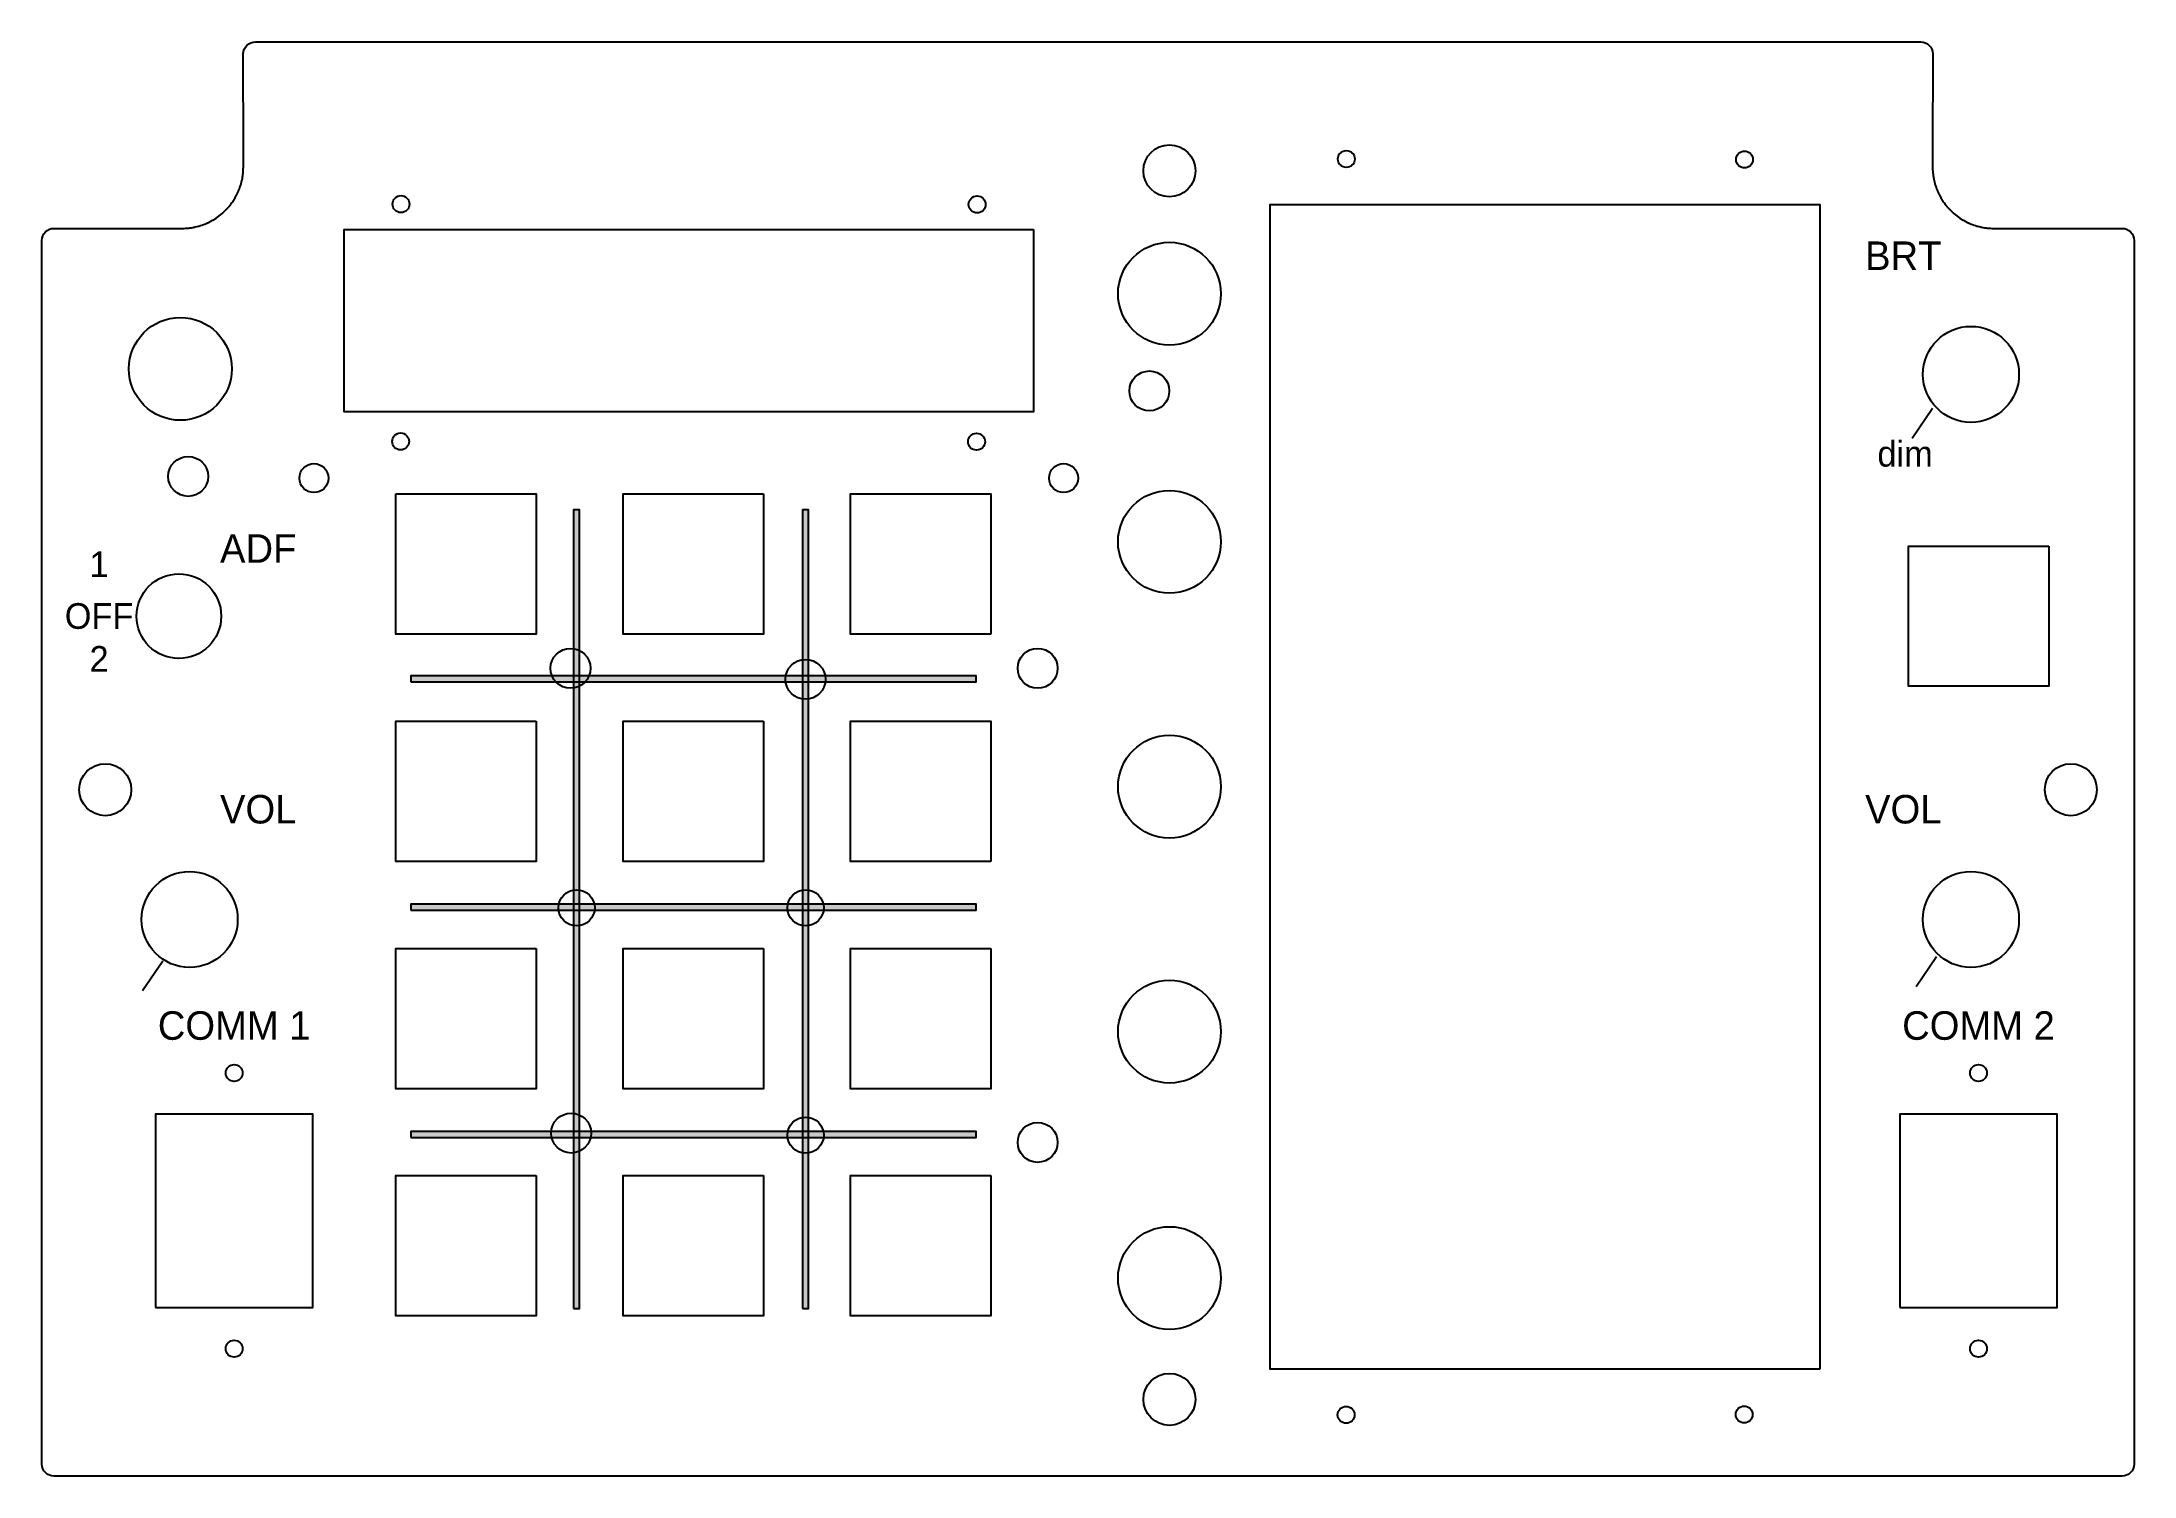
# Model space of a CAD drawing. Extents: x 62 to 235, y 48 to 167.
import ezdxf

# ---------------------------------------------------------------- set-up
doc = ezdxf.new("R2010")
doc.units = 0
doc.header["$MEASUREMENT"] = 0
doc.layers.add('TEXT', color=7, linetype='CONTINUOUS')
doc.layers.add('VISIBLE', color=7, linetype='CONTINUOUS')
doc.styles.get("Standard").update_dxf_attribs({"font": 'txt.shx'})

msp = doc.modelspace()

# ---------------------------------------------------------------- hatches: boundary and pattern name
at = {"layer": 'TEXT'}
for points in [[(105.95, 61.77), (106.45, 61.77), (106.45, 127.82), (105.95, 127.82)], [(124.9, 61.77), (125.4, 61.77), (125.4, 127.82), (124.9, 127.82)], [(92.5, 113.6), (139.25, 113.6), (139.25, 114.1), (92.5, 114.1)], [(92.5, 94.7), (139.25, 94.7), (139.25, 95.2), (92.5, 95.2)], [(92.5, 75.9), (139.25, 75.9), (139.25, 76.4), (92.5, 76.4)]]:
    msp.add_hatch(color=7, dxfattribs=at).paths.add_polyline_path(points)

# ---------------------------------------------------------------- linework, layer by layer
at = {"layer": 'TEXT', "linetype": 'CONTINUOUS'}
for p, q in [((216.67, 133.73), (218.35, 136.22)), ((70.3, 88.05), (71.98, 90.53)), ((217, 88.4), (218.68, 90.88))]:
    msp.add_line(p, q, dxfattribs=at)
for points in [[(105.95, 61.77), (106.45, 61.77), (106.45, 127.82), (105.95, 127.82)], [(124.9, 61.77), (125.4, 61.77), (125.4, 127.82), (124.9, 127.82)], [(92.5, 113.6), (139.25, 113.6), (139.25, 114.1), (92.5, 114.1)], [(92.5, 94.7), (139.25, 94.7), (139.25, 95.2), (92.5, 95.2)], [(92.5, 75.9), (139.25, 75.9), (139.25, 76.4), (92.5, 76.4)]]:
    msp.add_lwpolyline(points, close=True, dxfattribs=at)
at = {"layer": 'VISIBLE', "color": 2, "linetype": 'CONTINUOUS'}
msp.add_lwpolyline([(78.65, 161.52), (78.65, 165.52, -0.414214), (79.65, 166.52), (217.37, 166.52, -0.414214), (218.37, 165.52), (218.37, 161.53, -0.414214), (218.37, 161.52, 0.414211), (218.36, 161.51), (218.36, 156.17, 0.003852), (218.36, 156.16), (218.36, 156.03, 0.0077), (218.36, 155.99), (218.36, 155.87, 0.0077), (218.37, 155.84), (218.38, 155.71, 0.0077), (218.38, 155.68), (218.39, 155.56, 0.0077), (218.4, 155.53), (218.41, 155.4, 0.0077), (218.42, 155.37), (218.44, 155.25, 0.0077), (218.45, 155.22), (218.47, 155.09, 0.0077), (218.48, 155.06), (218.51, 154.94, 0.0077), (218.51, 154.91), (218.55, 154.79, 0.0077), (218.55, 154.76), (218.59, 154.64, 0.0077), (218.6, 154.61), (218.64, 154.49, 0.0077), (218.65, 154.46), (218.69, 154.35, 0.0077), (218.7, 154.32), (218.75, 154.2, 0.0077), (218.76, 154.17), (218.81, 154.06, 0.0077), (218.83, 154.03), (218.88, 153.92, 0.0077), (218.9, 153.89), (218.95, 153.78, 0.0077), (218.97, 153.75), (219.03, 153.64, 0.0077), (219.04, 153.61), (219.11, 153.51, 0.0077), (219.12, 153.48), (219.19, 153.37, 0.0077), (219.21, 153.35), (219.28, 153.24, 0.0077), (219.3, 153.22), (219.37, 153.12, 0.0077), (219.39, 153.09), (219.47, 152.99, 0.0077), (219.49, 152.97), (219.57, 152.87, 0.0077), (219.59, 152.85), (219.67, 152.76, 0.0077), (219.69, 152.73), (219.78, 152.64, 0.0077), (219.8, 152.62), (219.89, 152.53, 0.0077), (219.91, 152.51), (220, 152.42, 0.0077), (220.02, 152.4), (220.12, 152.32, 0.0077), (220.14, 152.3), (220.24, 152.22, 0.0077), (220.26, 152.2), (220.36, 152.12, 0.0077), (220.39, 152.1), (220.49, 152.03, 0.0077), (220.51, 152.01), (220.62, 151.94, 0.0077), (220.64, 151.92), (220.75, 151.86, 0.0077), (220.77, 151.84), (220.88, 151.77, 0.0077), (220.91, 151.76), (221.02, 151.7, 0.0077), (221.05, 151.68), (221.16, 151.63, 0.0077), (221.19, 151.61), (221.3, 151.56, 0.0077), (221.33, 151.54), (221.44, 151.49, 0.0077), (221.47, 151.48), (221.59, 151.43, 0.0077), (221.61, 151.42), (221.73, 151.38, 0.0077), (221.76, 151.37), (221.88, 151.33, 0.0077), (221.91, 151.32), (222.03, 151.28, 0.0077), (222.06, 151.28), (222.18, 151.24, 0.0077), (222.21, 151.24), (222.33, 151.21, 0.0077), (222.36, 151.2), (222.49, 151.18, 0.0077), (222.52, 151.17), (222.64, 151.15, 0.0077), (222.67, 151.14), (222.8, 151.13, 0.0077), (222.83, 151.12), (222.95, 151.11, 0.0077), (222.98, 151.11), (223.11, 151.1, 0.0077), (223.14, 151.1), (223.26, 151.09, 0.0077), (223.29, 151.09), (223.43, 151.09, 0.00385), (223.44, 151.09), (234.02, 151.09, -0.414214), (235.02, 150.09), (235.02, 48.9, -0.414214), (234.02, 47.9), (62.99, 47.9, -0.414214), (61.99, 48.9), (61.99, 150.09, -0.414214), (62.99, 151.09), (73.57, 151.09, 0.00385), (73.58, 151.09), (73.72, 151.09, 0.0077), (73.75, 151.09), (73.87, 151.1, 0.0077), (73.9, 151.1), (74.03, 151.11, 0.0077), (74.06, 151.11), (74.18, 151.12, 0.0077), (74.22, 151.13), (74.34, 151.14, 0.0077), (74.37, 151.15), (74.49, 151.17, 0.0077), (74.52, 151.18), (74.65, 151.2, 0.0077), (74.68, 151.21), (74.8, 151.24, 0.0077), (74.83, 151.24), (74.95, 151.28, 0.0077), (74.98, 151.28), (75.1, 151.32, 0.0077), (75.13, 151.33), (75.25, 151.37, 0.0077), (75.28, 151.38), (75.4, 151.42, 0.0077), (75.42, 151.43), (75.54, 151.48, 0.0077), (75.57, 151.49), (75.68, 151.54, 0.0077), (75.71, 151.56), (75.83, 151.61, 0.0077), (75.85, 151.63), (75.97, 151.68, 0.0077), (75.99, 151.7), (76.1, 151.76, 0.0077), (76.13, 151.77), (76.24, 151.84, 0.0077), (76.26, 151.86), (76.37, 151.92, 0.0077), (76.39, 151.94), (76.5, 152.01, 0.0077), (76.52, 152.03), (76.62, 152.1, 0.0077), (76.65, 152.12), (76.75, 152.2, 0.0077), (76.77, 152.22), (76.87, 152.3, 0.0077), (76.89, 152.32), (76.99, 152.4, 0.0077), (77.01, 152.42), (77.1, 152.51, 0.0077), (77.12, 152.53), (77.21, 152.62, 0.0077), (77.23, 152.64), (77.32, 152.73, 0.0077), (77.34, 152.76), (77.42, 152.85, 0.0077), (77.44, 152.87), (77.52, 152.97, 0.0077), (77.54, 152.99), (77.62, 153.09, 0.0077), (77.64, 153.12), (77.71, 153.22, 0.0077), (77.73, 153.24), (77.8, 153.35, 0.0077), (77.82, 153.37), (77.89, 153.48, 0.0077), (77.9, 153.51), (77.97, 153.61, 0.0077), (77.98, 153.64), (78.04, 153.75, 0.0077), (78.06, 153.78), (78.12, 153.89, 0.0077), (78.13, 153.92), (78.18, 154.03, 0.0077), (78.2, 154.06), (78.25, 154.17, 0.0077), (78.26, 154.2), (78.31, 154.32, 0.0077), (78.32, 154.35), (78.36, 154.46, 0.0077), (78.37, 154.49), (78.41, 154.61, 0.0077), (78.42, 154.64), (78.46, 154.76, 0.0077), (78.47, 154.79), (78.5, 154.91, 0.0077), (78.51, 154.94), (78.53, 155.06, 0.0077), (78.54, 155.09), (78.57, 155.22, 0.0077), (78.57, 155.25), (78.59, 155.37, 0.0077), (78.6, 155.4), (78.61, 155.53, 0.0077), (78.62, 155.56), (78.63, 155.68, 0.0077), (78.64, 155.71), (78.64, 155.84, 0.0077), (78.65, 155.87), (78.65, 155.99, 0.0077), (78.65, 156.03), (78.66, 156.16, 0.00385), (78.66, 156.17), (78.66, 161.52)], format="xyb", dxfattribs=at)
at = {"layer": 'VISIBLE', "linetype": 'CONTINUOUS'}
for points in [[(209.04, 56.76), (163.57, 56.76), (163.57, 153.08), (209.04, 153.08)], [(143.99, 151.01), (143.99, 135.91), (86.99, 135.91), (86.99, 151.01)], [(91.27, 129.14), (102.87, 129.14), (102.87, 117.54), (91.27, 117.54)], [(121.67, 129.14), (121.67, 117.54), (110.07, 117.54), (110.07, 129.14)], [(140.46, 117.54), (128.86, 117.54), (128.86, 129.14), (140.46, 129.14)], [(227.97, 124.82), (227.97, 113.22), (216.37, 113.22), (216.37, 124.82)], [(102.87, 110.34), (102.87, 98.74), (91.27, 98.74), (91.27, 110.34)], [(121.67, 110.34), (121.67, 98.74), (110.07, 98.74), (110.07, 110.34)], [(140.46, 98.74), (128.86, 98.74), (128.86, 110.34), (140.46, 110.34)], [(102.87, 91.54), (102.87, 79.94), (91.27, 79.94), (91.27, 91.54)], [(121.67, 91.54), (121.67, 79.94), (110.07, 79.94), (110.07, 91.54)], [(140.46, 91.54), (140.46, 79.94), (128.86, 79.94), (128.86, 91.54)], [(71.39, 61.84), (84.39, 61.84), (84.39, 77.84), (71.39, 77.84)], [(215.65, 61.84), (228.65, 61.84), (228.65, 77.84), (215.65, 77.84)], [(102.87, 72.75), (102.87, 61.15), (91.27, 61.15), (91.27, 72.75)], [(121.67, 72.75), (121.67, 61.15), (110.07, 61.15), (110.07, 72.75)], [(140.46, 72.75), (140.46, 61.15), (128.86, 61.15), (128.86, 72.75)]]:
    msp.add_lwpolyline(points, close=True, dxfattribs=at)
for centre, radius in [((155.24, 155.85), 2.15), ((169.87, 156.83), 0.7), ((202.8, 156.79), 0.7), ((91.69, 153.1), 0.7), ((139.33, 153.07), 0.7), ((155.24, 145.69), 4.25), ((73.44, 139.47), 4.25), ((221.53, 139.02), 3.97), ((153.58, 137.65), 1.65), ((91.66, 133.47), 0.7), ((139.29, 133.45), 0.7), ((74.09, 130.58), 1.65), ((84.49, 130.44), 1.2), ((146.49, 130.44), 1.2), ((155.24, 125.17), 4.25), ((73.32, 119.02), 3.5), ((105.71, 114.71), 1.65), ((144.34, 114.71), 1.65), ((125.14, 113.8), 1.65), ((155.24, 104.92), 4.25), ((67.23, 104.67), 2.15), ((229.79, 104.67), 2.15), ((74.21, 93.94), 3.97), ((221.53, 93.94), 3.97), ((106.21, 94.9), 1.5), ((125.15, 94.9), 1.5), ((155.24, 84.66), 4.25), ((77.89, 81.24), 0.7), ((222.15, 81.24), 0.7), ((105.76, 76.27), 1.65), ((125.15, 76.1), 1.5), ((144.34, 75.5), 1.65), ((155.24, 64.28), 4.25), ((77.89, 58.44), 0.7), ((222.15, 58.44), 0.7), ((155.24, 54.25), 2.15), ((169.85, 52.97), 0.7), ((202.77, 53), 0.7)]:
    msp.add_circle(centre, radius, dxfattribs=at)

# ---------------------------------------------------------------- texts
at = {"layer": 'TEXT', "width": 18.7027, "attachment_point": 5}
for s, insert, char_height in [('\\C7;\\fGordonURWMed|b0|i0|;\\H2.3600905357361;BRT', (215.93, 148.83), 2.3601), ('\\C7;\\fGordonURWMed|b0|i0|;\\H2.124075;dim', (216.08, 132.44), 2.1241), ('\\C7;\\fGordonURWMed|b0|i0|;\\H2.3600905357361;ADF', (79.88, 124.62), 2.3601), ('\\C7;\\fGordonURWMed|b0|i0|;\\H2.124075;1', (66.72, 123.31), 2.1241), ('\\C7;\\fGordonURWMed|b0|i0|;\\H2.124075;OFF', (66.72, 119.02), 2.1241), ('\\C7;\\fGordonURWMed|b0|i0|;\\H2.124075;2', (66.72, 115.49), 2.1241), ('\\C7;\\fGordonURWMed|b0|i0|;\\H2.3600905357361;VOL', (79.88, 103.04), 2.3601), ('\\C7;\\fGordonURWMed|b0|i0|;\\H2.3600905357361;VOL', (215.93, 103.04), 2.3601), ('\\C7;\\fGordonURWMed|b0|i0|;\\H2.3600905357361;COMM 1', (77.89, 85.15), 2.3601), ('\\C7;\\fGordonURWMed|b0|i0|;\\H2.3600905357361;COMM 2', (222.15, 85.15), 2.3601)]:
    msp.add_mtext(s, dxfattribs=dict(at, insert=insert, char_height=char_height))

doc.saveas('drawing.dxf')
